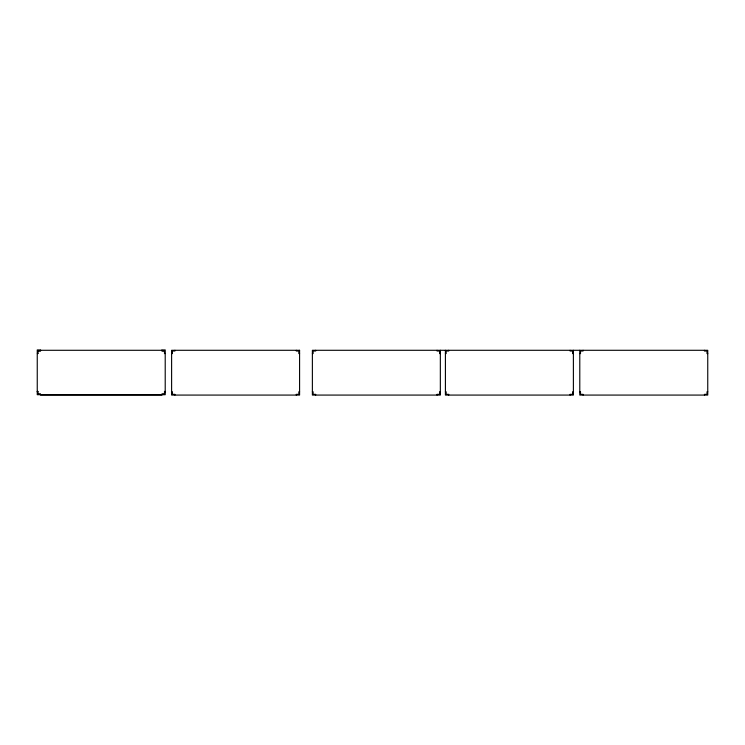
<?xml version="1.0" encoding="UTF-8"?>
<svg xmlns="http://www.w3.org/2000/svg" width="745" height="745" viewBox="0 0 745 745"><rect width="100%" height="100%" fill="white"/><g stroke="black" fill="none" stroke-linecap="round" stroke-linejoin="round"><path stroke-width="1.12" d="M40.537 350.29L161.926 350.29M40.537 350.653L37.976 350.653L37.976 353.577L37.25 353.577L37.25 394.71L165.213 394.71L165.213 353.577L164.487 353.577L164.487 350.653L161.926 350.653M37.976 351.016L40.537 351.016L40.537 349.926L37.25 349.926L37.25 353.214L37.976 353.214M164.487 351.016L161.926 351.016L161.926 349.926L165.213 349.926L165.213 353.214L164.487 353.214M171.611 353.577L172.346 353.577L172.346 351.016L174.907 351.016L174.907 350.29M299.583 353.577L298.847 353.577L298.847 351.016L296.287 351.016L296.287 350.29M312.379 353.577L313.105 353.577L313.105 351.016L315.666 351.016L315.666 350.29M440.342 353.577L439.615 353.577L439.615 351.016L437.054 351.016L437.054 350.29M445.417 353.577L446.153 353.577L446.153 351.016L448.714 351.016L448.714 350.29M573.389 353.577L572.654 353.577L572.654 351.016L570.093 351.016L570.093 350.29M579.787 353.577L580.513 353.577L580.513 351.016L583.074 351.016L583.074 350.29M707.75 353.577L707.024 353.577L707.024 351.016L704.463 351.016L704.463 350.29M37.25 391.423L37.976 391.423L37.976 394.347L40.537 394.347M165.213 391.423L164.487 391.423L164.487 394.347L161.926 394.347M37.25 391.786L37.976 391.786M164.487 391.786L165.213 391.786M171.611 391.786L172.346 391.786L172.346 394.347L174.907 394.347L174.907 395.074M299.583 391.786L298.847 391.786L298.847 394.347L296.287 394.347L296.287 395.074M312.379 391.786L313.105 391.786L313.105 394.347L315.666 394.347L315.666 395.074M440.342 391.786L439.615 391.786L439.615 394.347L437.054 394.347L437.054 395.074M445.417 391.786L446.153 391.786L446.153 394.347L448.714 394.347L448.714 395.074M573.389 391.786L572.654 391.786L572.654 394.347L570.093 394.347L570.093 395.074M579.787 391.786L580.513 391.786L580.513 394.347L583.074 394.347L583.074 395.074M707.75 391.786L707.024 391.786L707.024 394.347L704.463 394.347L704.463 395.074M37.976 393.984L40.537 393.984L40.537 395.074L161.926 395.074L161.926 393.984L164.487 393.984M579.787 350.29L579.787 395.074L707.75 395.074L707.75 350.29L312.379 350.29L312.379 395.074L440.342 395.074L440.342 350.29M573.389 350.29L573.389 395.074L445.417 395.074L445.417 350.29M299.583 350.29L171.611 350.29L171.611 395.074L299.583 395.074L299.583 350.29"/></g></svg>
